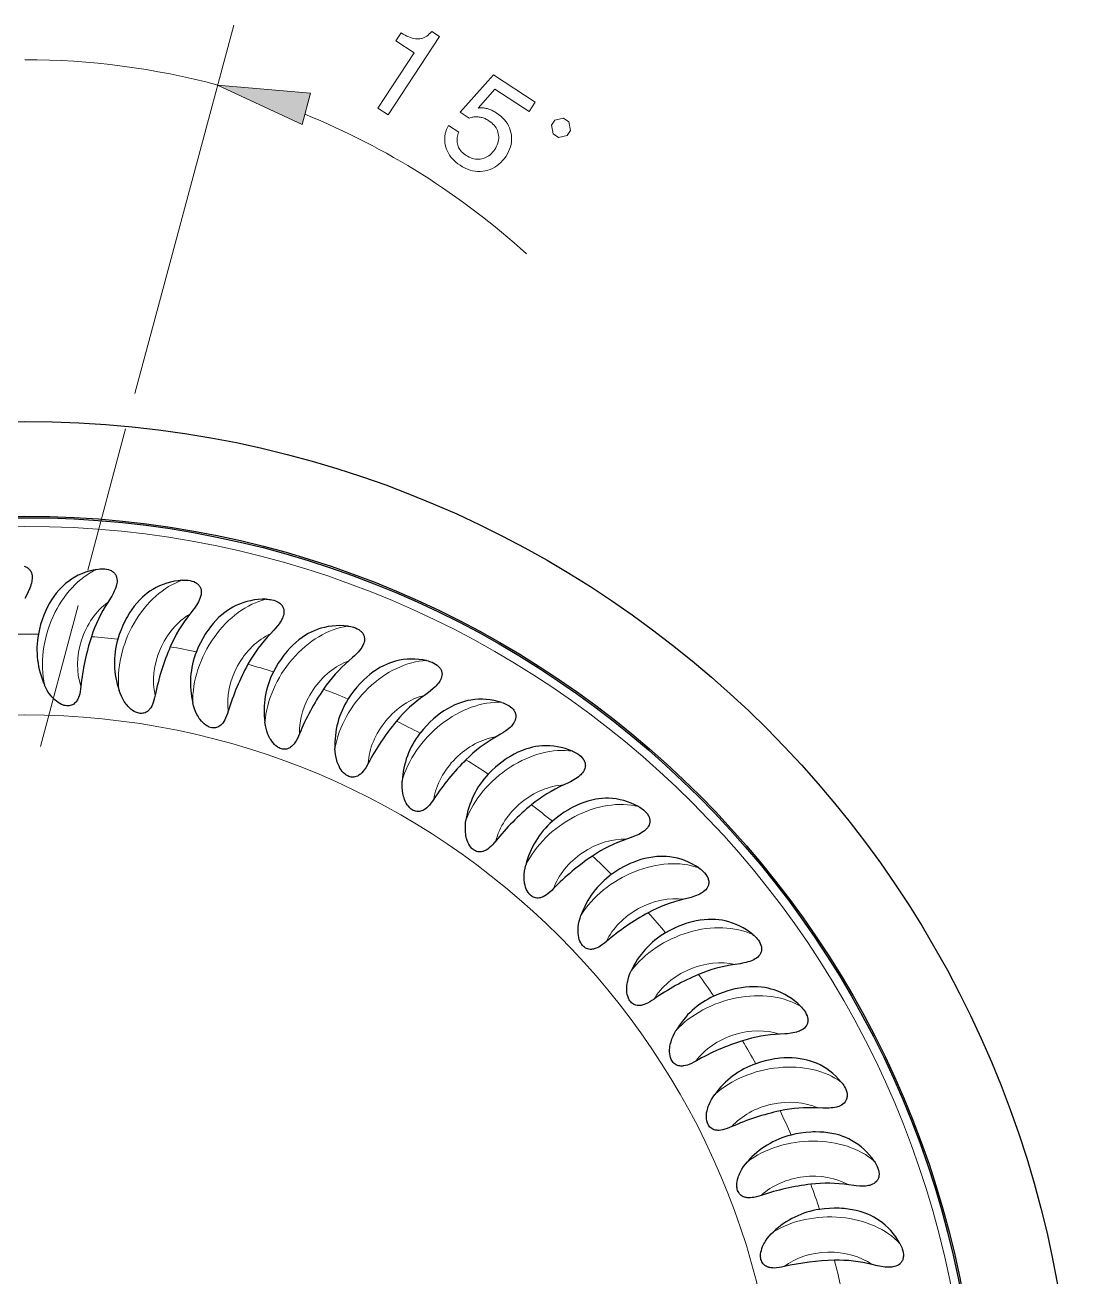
# Model space of a CAD drawing. Extents: x 0 to 420, y 0 to 594.
# Drawn here: x 144.48 to 178.22, y 108.73 to 149.02 of the extents above; entities that cross this region are included whole.
import ezdxf

# ---------------------------------------------------------------- set-up
doc = ezdxf.new("R2010")
doc.units = 0
doc.linetypes.add('DASHED', pattern=[15, 12, -3])

msp = doc.modelspace()

# ---------------------------------------------------------------- linework, layer by layer
at = {"lineweight": 13, "ltscale": 0.208977}
msp.add_line((149.028, 140.944), (151.192, 149.018), dxfattribs=at)
at = {"linetype": 'DASHED', "lineweight": 13, "ltscale": 0.391981}
msp.add_line((144.97, 125.799), (149.028, 140.944), dxfattribs=at)
at = {"lineweight": 13}
for points in [[(155.827, 146.343), (156.996, 148.128), (156.411, 148.511), (156.578, 148.767), (156.642, 148.728), (156.705, 148.693), (156.765, 148.663), (156.824, 148.637), (156.881, 148.615), (156.936, 148.598), (156.988, 148.585), (157.039, 148.576), (157.089, 148.572), (157.136, 148.572), (157.182, 148.576), (157.227, 148.585), (157.272, 148.598), (157.315, 148.616), (157.359, 148.638), (157.401, 148.664), (157.443, 148.695), (157.484, 148.73), (157.525, 148.77), (157.564, 148.814), (157.809, 148.653), (156.155, 146.128)], [(153.663, 146.824), (150.674, 147.086), (153.393, 145.818)], [(158.1, 145.789), (158.435, 145.569), (158.417, 145.526), (158.402, 145.484), (158.391, 145.442), (158.382, 145.4), (158.377, 145.358), (158.375, 145.317), (158.376, 145.277), (158.38, 145.236), (158.387, 145.196), (158.398, 145.156), (158.411, 145.118), (158.428, 145.08), (158.447, 145.044), (158.47, 145.008), (158.495, 144.975), (158.523, 144.942), (158.554, 144.911), (158.588, 144.88), (158.625, 144.851), (158.665, 144.824), (158.716, 144.793), (158.766, 144.766), (158.817, 144.744), (158.867, 144.727), (158.918, 144.713), (158.968, 144.704), (159.019, 144.699), (159.07, 144.699), (159.12, 144.703), (159.171, 144.712), (159.221, 144.724), (159.269, 144.741), (159.315, 144.761), (159.36, 144.785), (159.403, 144.814), (159.444, 144.846), (159.483, 144.882), (159.52, 144.923), (159.555, 144.967), (159.589, 145.015), (159.62, 145.066), (159.647, 145.117), (159.67, 145.168), (159.688, 145.219), (159.702, 145.269), (159.711, 145.32), (159.716, 145.371), (159.717, 145.421), (159.713, 145.471), (159.704, 145.522), (159.692, 145.571), (159.675, 145.619), (159.655, 145.665), (159.63, 145.709), (159.601, 145.752), (159.568, 145.793), (159.532, 145.832), (159.491, 145.87), (159.446, 145.906), (159.396, 145.94), (159.367, 145.959), (159.337, 145.975), (159.307, 145.991), (159.277, 146.005), (159.247, 146.017), (159.216, 146.028), (159.185, 146.038), (159.154, 146.046), (159.123, 146.052), (159.091, 146.057), (159.059, 146.06), (159.027, 146.062), (158.995, 146.063), (158.963, 146.061), (158.931, 146.059), (158.898, 146.054), (158.866, 146.049), (158.833, 146.041), (158.8, 146.033), (158.767, 146.022), (158.48, 146.211), (159.548, 147.411), (160.889, 146.533), (160.694, 146.236), (159.596, 146.956), (159.053, 146.347), (159.081, 146.35), (159.11, 146.352), (159.139, 146.354), (159.168, 146.354), (159.197, 146.352), (159.226, 146.35), (159.255, 146.346), (159.285, 146.341), (159.315, 146.335), (159.344, 146.328), (159.374, 146.32), (159.404, 146.31), (159.434, 146.3), (159.463, 146.288), (159.493, 146.275), (159.522, 146.261), (159.552, 146.246), (159.581, 146.23), (159.61, 146.213), (159.639, 146.195), (159.713, 146.143), (159.781, 146.088), (159.843, 146.031), (159.9, 145.971), (159.95, 145.909), (159.994, 145.844), (160.032, 145.776), (160.064, 145.706), (160.09, 145.634), (160.11, 145.558), (160.124, 145.482), (160.131, 145.405), (160.132, 145.329), (160.126, 145.253), (160.113, 145.177), (160.094, 145.102), (160.068, 145.027), (160.036, 144.952), (159.997, 144.877), (159.952, 144.803), (159.898, 144.727), (159.842, 144.657), (159.783, 144.594), (159.72, 144.537), (159.655, 144.486), (159.587, 144.441), (159.515, 144.403), (159.441, 144.371), (159.363, 144.345), (159.283, 144.326), (159.201, 144.313), (159.119, 144.307), (159.038, 144.308), (158.956, 144.316), (158.875, 144.33), (158.794, 144.352), (158.713, 144.38), (158.633, 144.415), (158.552, 144.458), (158.472, 144.507), (158.404, 144.554), (158.341, 144.604), (158.282, 144.657), (158.229, 144.712), (158.181, 144.769), (158.138, 144.829), (158.1, 144.891), (158.066, 144.956), (158.038, 145.023), (158.015, 145.092), (157.998, 145.163), (157.986, 145.233), (157.98, 145.303), (157.98, 145.373), (157.985, 145.443), (157.997, 145.512), (158.014, 145.582), (158.037, 145.651), (158.066, 145.72)], [(161.472, 145.514), (161.639, 145.404), (161.916, 145.462), (162.026, 145.629), (161.968, 145.906), (161.801, 146.016), (161.524, 145.958), (161.414, 145.791)]]:
    msp.add_lwpolyline(points, close=True, dxfattribs=at)
at = {"lineweight": 30}
for points in [[(144.451, 131.602), (144.479, 131.593), (144.505, 131.581), (144.53, 131.568), (144.554, 131.554), (144.576, 131.538), (144.596, 131.521), (144.614, 131.502), (144.631, 131.483), (144.646, 131.462), (144.659, 131.44), (144.68, 131.394), (144.694, 131.346), (144.703, 131.297), (144.706, 131.246), (144.704, 131.195), (144.7, 131.156), (144.694, 131.118), (144.682, 131.062), (144.666, 131.006), (144.647, 130.949), (144.626, 130.892), (144.579, 130.78), (144.544, 130.707), (144.472, 130.563)], [(146.789, 131.502), (146.664, 131.476), (146.541, 131.444), (146.421, 131.406), (146.303, 131.361), (146.189, 131.31), (146.079, 131.252), (145.973, 131.187), (145.871, 131.116), (145.789, 131.052), (145.711, 130.983), (145.636, 130.911), (145.564, 130.835)], [(146.789, 131.502), (146.837, 131.509), (146.885, 131.515), (146.931, 131.517), (146.977, 131.518), (147.04, 131.515), (147.101, 131.507), (147.16, 131.493), (147.216, 131.473), (147.243, 131.461), (147.268, 131.447), (147.292, 131.432), (147.314, 131.415), (147.334, 131.397), (147.353, 131.378), (147.369, 131.358), (147.383, 131.337), (147.397, 131.315), (147.408, 131.292), (147.424, 131.244), (147.434, 131.195), (147.437, 131.145), (147.436, 131.094), (147.429, 131.043), (147.421, 131.005), (147.411, 130.968), (147.394, 130.913), (147.374, 130.859), (147.349, 130.803), (147.323, 130.749), (147.265, 130.642), (147.224, 130.573), (147.138, 130.437)], [(149.534, 131.15), (149.407, 131.137), (149.282, 131.117), (149.158, 131.09), (149.037, 131.057), (148.919, 131.016), (148.803, 130.969), (148.692, 130.915), (148.584, 130.854), (148.496, 130.797), (148.411, 130.737), (148.329, 130.672), (148.251, 130.603)], [(149.534, 131.15), (149.583, 131.153), (149.631, 131.154), (149.677, 131.153), (149.723, 131.149), (149.785, 131.14), (149.845, 131.126), (149.903, 131.106), (149.956, 131.081), (149.982, 131.067), (150.005, 131.05), (150.028, 131.033), (150.048, 131.014), (150.067, 130.994), (150.083, 130.973), (150.098, 130.952), (150.11, 130.93), (150.121, 130.907), (150.13, 130.883), (150.142, 130.834), (150.147, 130.784), (150.145, 130.734), (150.139, 130.683), (150.127, 130.633), (150.116, 130.596), (150.103, 130.56), (150.08, 130.507), (150.055, 130.455), (150.025, 130.402), (149.994, 130.35), (149.926, 130.25), (149.879, 130.185), (149.78, 130.057)], [(145.564, 130.835), (145.48, 130.735), (145.402, 130.631), (145.329, 130.523), (145.261, 130.41), (145.199, 130.294), (145.142, 130.175), (145.111, 130.103), (145.081, 130.029), (145.026, 129.879), (144.979, 129.727), (144.939, 129.573), (144.906, 129.417)], [(148.251, 130.603), (148.158, 130.512), (148.07, 130.416), (147.987, 130.315), (147.909, 130.209), (147.837, 130.1), (147.769, 129.987), (147.73, 129.917), (147.693, 129.847), (147.625, 129.703), (147.564, 129.556), (147.509, 129.406), (147.461, 129.254)], [(152.233, 130.54), (152.106, 130.538), (151.979, 130.53), (151.853, 130.516), (151.729, 130.494), (151.608, 130.465), (151.488, 130.429), (151.372, 130.385), (151.259, 130.335), (151.166, 130.287), (151.076, 130.235), (150.988, 130.178), (150.904, 130.117)], [(152.233, 130.54), (152.282, 130.538), (152.33, 130.534), (152.376, 130.528), (152.421, 130.52), (152.481, 130.506), (152.54, 130.486), (152.596, 130.461), (152.647, 130.431), (152.671, 130.414), (152.693, 130.395), (152.713, 130.376), (152.732, 130.355), (152.748, 130.334), (152.763, 130.311), (152.775, 130.289), (152.786, 130.266), (152.794, 130.241), (152.801, 130.217), (152.808, 130.167), (152.808, 130.117), (152.802, 130.067), (152.791, 130.017), (152.774, 129.969), (152.76, 129.933), (152.743, 129.898), (152.716, 129.847), (152.685, 129.798), (152.651, 129.748), (152.615, 129.7), (152.538, 129.606), (152.484, 129.546), (152.374, 129.428)], [(150.904, 130.117), (150.803, 130.035), (150.706, 129.948), (150.614, 129.855), (150.526, 129.757), (150.443, 129.655), (150.365, 129.549), (150.32, 129.484), (150.277, 129.417), (150.195, 129.28), (150.12, 129.14), (150.051, 128.996), (149.989, 128.849)], [(153.499, 129.381), (153.39, 129.309), (153.285, 129.231), (153.185, 129.148), (153.088, 129.059), (152.996, 128.965), (152.908, 128.867), (152.857, 128.806), (152.808, 128.744), (152.713, 128.616), (152.625, 128.483), (152.543, 128.346), (152.467, 128.206)], [(154.862, 129.675), (154.735, 129.686), (154.608, 129.69), (154.482, 129.688), (154.356, 129.678), (154.232, 129.66), (154.11, 129.636), (153.99, 129.604), (153.872, 129.564), (153.776, 129.525), (153.681, 129.482), (153.588, 129.433), (153.499, 129.381)], [(154.862, 129.675), (154.91, 129.669), (154.958, 129.661), (155.003, 129.651), (155.047, 129.638), (155.106, 129.618), (155.162, 129.592), (155.216, 129.562), (155.263, 129.528), (155.285, 129.508), (155.306, 129.488), (155.324, 129.467), (155.341, 129.444), (155.355, 129.422), (155.368, 129.398), (155.378, 129.374), (155.386, 129.35), (155.392, 129.325), (155.396, 129.3), (155.399, 129.25), (155.394, 129.2), (155.383, 129.15), (155.367, 129.102), (155.346, 129.056), (155.328, 129.021), (155.308, 128.988), (155.276, 128.94), (155.241, 128.894), (155.203, 128.848), (155.162, 128.803), (155.076, 128.717), (155.017, 128.662), (154.896, 128.555)], [(157.397, 128.565), (157.271, 128.588), (157.145, 128.604), (157.019, 128.613), (156.893, 128.615), (156.768, 128.61), (156.644, 128.597), (156.522, 128.576), (156.401, 128.548), (156.301, 128.519), (156.202, 128.485), (156.106, 128.445), (156.011, 128.401)], [(157.397, 128.565), (157.444, 128.554), (157.491, 128.541), (157.534, 128.527), (157.577, 128.511), (157.634, 128.484), (157.688, 128.454), (157.738, 128.419), (157.782, 128.38), (157.802, 128.359), (157.821, 128.336), (157.837, 128.313), (157.851, 128.29), (157.864, 128.265), (157.874, 128.241), (157.881, 128.216), (157.887, 128.192), (157.891, 128.166), (157.893, 128.14), (157.89, 128.09), (157.881, 128.041), (157.866, 127.993), (157.845, 127.947), (157.82, 127.902), (157.799, 127.87), (157.776, 127.838), (157.739, 127.794), (157.7, 127.751), (157.657, 127.709), (157.612, 127.668), (157.519, 127.591), (157.455, 127.541), (157.324, 127.447)], [(156.011, 128.401), (155.897, 128.34), (155.785, 128.273), (155.677, 128.199), (155.573, 128.12), (155.472, 128.035), (155.375, 127.946), (155.318, 127.89), (155.263, 127.833), (155.157, 127.714), (155.057, 127.59), (154.962, 127.462), (154.873, 127.33)], [(146.273, 127.737), (146.264, 127.656), (146.251, 127.576), (146.234, 127.495), (146.218, 127.436), (146.197, 127.379), (146.172, 127.322), (146.157, 127.295), (146.14, 127.269), (146.122, 127.244), (146.102, 127.221), (146.073, 127.193), (146.041, 127.168), (146.007, 127.147), (145.97, 127.131), (145.931, 127.119), (145.892, 127.112), (145.851, 127.11), (145.811, 127.112), (145.77, 127.117), (145.74, 127.124), (145.71, 127.133), (145.652, 127.155), (145.595, 127.184), (145.54, 127.217), (145.488, 127.256), (145.438, 127.298), (145.404, 127.33), (145.371, 127.364), (145.337, 127.402), (145.304, 127.442), (145.246, 127.521), (145.193, 127.604), (145.145, 127.691), (145.102, 127.78)], [(148.663, 127.452), (148.646, 127.372), (148.625, 127.293), (148.601, 127.215), (148.579, 127.158), (148.553, 127.102), (148.522, 127.049), (148.505, 127.023), (148.486, 126.999), (148.465, 126.976), (148.443, 126.954), (148.412, 126.929), (148.377, 126.907), (148.341, 126.89), (148.303, 126.877), (148.263, 126.869), (148.223, 126.866), (148.183, 126.868), (148.143, 126.873), (148.103, 126.883), (148.074, 126.893), (148.045, 126.904), (147.988, 126.932), (147.935, 126.965), (147.884, 127.004), (147.835, 127.047), (147.789, 127.094), (147.758, 127.13), (147.729, 127.166), (147.698, 127.208), (147.669, 127.251), (147.619, 127.335), (147.575, 127.422), (147.535, 127.513), (147.501, 127.606)], [(159.814, 127.219), (159.692, 127.253), (159.568, 127.281), (159.443, 127.303), (159.318, 127.317), (159.193, 127.323), (159.068, 127.322), (158.944, 127.313), (158.822, 127.297), (158.719, 127.277), (158.618, 127.252), (158.518, 127.222), (158.42, 127.188)], [(151.014, 126.941), (150.989, 126.863), (150.962, 126.786), (150.93, 126.711), (150.903, 126.656), (150.872, 126.603), (150.836, 126.553), (150.816, 126.529), (150.795, 126.507), (150.772, 126.486), (150.748, 126.467), (150.715, 126.444), (150.678, 126.426), (150.641, 126.412), (150.601, 126.403), (150.561, 126.399), (150.521, 126.399), (150.481, 126.405), (150.441, 126.414), (150.403, 126.428), (150.374, 126.44), (150.347, 126.454), (150.293, 126.487), (150.243, 126.526), (150.196, 126.569), (150.152, 126.617), (150.111, 126.668), (150.083, 126.706), (150.057, 126.746), (150.031, 126.79), (150.006, 126.835), (149.964, 126.923), (149.928, 127.015), (149.898, 127.109), (149.872, 127.205)], [(158.42, 127.188), (158.3, 127.138), (158.182, 127.081), (158.068, 127.018), (157.956, 126.949), (157.848, 126.874), (157.743, 126.795), (157.681, 126.745), (157.621, 126.693), (157.504, 126.585), (157.392, 126.471), (157.286, 126.352), (157.185, 126.229)], [(159.814, 127.219), (159.86, 127.204), (159.906, 127.186), (159.948, 127.168), (159.989, 127.147), (160.043, 127.116), (160.094, 127.081), (160.14, 127.041), (160.181, 126.998), (160.199, 126.975), (160.215, 126.951), (160.229, 126.926), (160.241, 126.901), (160.251, 126.876), (160.258, 126.85), (160.264, 126.825), (160.267, 126.8), (160.268, 126.775), (160.268, 126.749), (160.261, 126.699), (160.247, 126.651), (160.227, 126.605), (160.202, 126.561), (160.173, 126.518), (160.149, 126.488), (160.123, 126.459), (160.082, 126.418), (160.039, 126.38), (159.992, 126.342), (159.944, 126.305), (159.844, 126.237), (159.775, 126.194), (159.636, 126.113)], [(153.306, 126.208), (153.274, 126.134), (153.24, 126.06), (153.201, 125.988), (153.168, 125.936), (153.132, 125.886), (153.092, 125.839), (153.07, 125.818), (153.047, 125.797), (153.022, 125.779), (152.997, 125.762), (152.961, 125.743), (152.923, 125.728), (152.884, 125.718), (152.844, 125.712), (152.804, 125.712), (152.764, 125.717), (152.725, 125.726), (152.686, 125.739), (152.649, 125.756), (152.622, 125.771), (152.596, 125.788), (152.546, 125.826), (152.5, 125.869), (152.456, 125.917), (152.417, 125.968), (152.381, 126.022), (152.357, 126.063), (152.335, 126.105), (152.313, 126.152), (152.293, 126.199), (152.26, 126.291), (152.232, 126.386), (152.211, 126.482), (152.195, 126.58)], [(155.518, 125.262), (155.48, 125.19), (155.438, 125.12), (155.392, 125.052), (155.355, 125.003), (155.315, 124.957), (155.27, 124.915), (155.246, 124.895), (155.221, 124.877), (155.195, 124.861), (155.168, 124.846), (155.13, 124.831), (155.091, 124.82), (155.052, 124.813), (155.011, 124.812), (154.971, 124.815), (154.932, 124.824), (154.894, 124.836), (154.857, 124.853), (154.821, 124.874), (154.796, 124.891), (154.771, 124.91), (154.725, 124.953), (154.683, 125), (154.645, 125.052), (154.61, 125.107), (154.58, 125.165), (154.56, 125.207), (154.542, 125.251), (154.524, 125.299), (154.509, 125.349), (154.484, 125.443), (154.466, 125.54), (154.454, 125.638), (154.447, 125.737)], [(160.702, 125.75), (160.578, 125.712), (160.455, 125.667), (160.335, 125.615), (160.218, 125.557), (160.103, 125.493), (159.99, 125.424), (159.924, 125.379), (159.86, 125.334), (159.733, 125.237), (159.611, 125.135), (159.494, 125.027), (159.381, 124.913)], [(162.093, 125.649), (161.974, 125.695), (161.854, 125.735), (161.731, 125.768), (161.608, 125.793), (161.485, 125.812), (161.36, 125.823), (161.236, 125.826), (161.112, 125.821), (161.008, 125.811), (160.905, 125.796), (160.803, 125.776), (160.702, 125.75)], [(162.093, 125.649), (162.137, 125.629), (162.181, 125.608), (162.221, 125.585), (162.26, 125.561), (162.311, 125.525), (162.358, 125.485), (162.401, 125.441), (162.437, 125.394), (162.452, 125.369), (162.466, 125.344), (162.478, 125.318), (162.487, 125.292), (162.495, 125.266), (162.5, 125.24), (162.503, 125.215), (162.504, 125.189), (162.503, 125.163), (162.5, 125.138), (162.488, 125.089), (162.47, 125.042), (162.445, 124.998), (162.416, 124.957), (162.383, 124.918), (162.356, 124.89), (162.328, 124.863), (162.284, 124.827), (162.237, 124.792), (162.187, 124.759), (162.135, 124.727), (162.029, 124.669), (161.957, 124.633), (161.81, 124.565)], [(157.631, 124.109), (157.585, 124.042), (157.537, 123.976), (157.485, 123.912), (157.443, 123.867), (157.399, 123.825), (157.35, 123.787), (157.325, 123.77), (157.298, 123.754), (157.271, 123.741), (157.242, 123.729), (157.203, 123.717), (157.163, 123.709), (157.123, 123.707), (157.083, 123.709), (157.044, 123.717), (157.005, 123.729), (156.968, 123.745), (156.933, 123.765), (156.9, 123.789), (156.876, 123.809), (156.853, 123.83), (156.811, 123.877), (156.774, 123.928), (156.741, 123.983), (156.712, 124.041), (156.687, 124.101), (156.671, 124.146), (156.658, 124.191), (156.645, 124.241), (156.634, 124.291), (156.618, 124.388), (156.61, 124.486), (156.607, 124.585), (156.61, 124.684)], [(162.837, 124.103), (162.71, 124.076), (162.584, 124.043), (162.459, 124.003), (162.337, 123.956), (162.216, 123.903), (162.098, 123.845), (162.028, 123.807), (161.959, 123.768), (161.824, 123.684), (161.693, 123.593), (161.565, 123.497), (161.443, 123.395)], [(164.212, 123.869), (164.098, 123.927), (163.982, 123.978), (163.864, 124.022), (163.744, 124.059), (163.622, 124.089), (163.499, 124.112), (163.376, 124.127), (163.252, 124.134), (163.148, 124.134), (163.044, 124.129), (162.94, 124.118), (162.837, 124.103)], [(164.212, 123.869), (164.255, 123.846), (164.296, 123.82), (164.334, 123.794), (164.37, 123.766), (164.417, 123.725), (164.46, 123.681), (164.499, 123.633), (164.53, 123.583), (164.543, 123.557), (164.555, 123.53), (164.564, 123.504), (164.571, 123.477), (164.576, 123.45), (164.579, 123.424), (164.579, 123.398), (164.578, 123.373), (164.574, 123.347), (164.569, 123.322), (164.552, 123.275), (164.529, 123.23), (164.501, 123.188), (164.468, 123.15), (164.432, 123.114), (164.402, 123.089), (164.371, 123.065), (164.324, 123.033), (164.274, 123.003), (164.221, 122.974), (164.166, 122.948), (164.055, 122.9), (163.98, 122.871), (163.828, 122.817)], [(159.624, 122.761), (159.572, 122.698), (159.518, 122.637), (159.46, 122.579), (159.414, 122.538), (159.366, 122.5), (159.314, 122.467), (159.287, 122.452), (159.259, 122.439), (159.23, 122.428), (159.201, 122.419), (159.161, 122.411), (159.121, 122.407), (159.08, 122.409), (159.041, 122.415), (159.002, 122.426), (158.965, 122.441), (158.93, 122.461), (158.896, 122.485), (158.866, 122.512), (158.844, 122.534), (158.823, 122.557), (158.786, 122.608), (158.754, 122.662), (158.726, 122.72), (158.703, 122.781), (158.684, 122.843), (158.672, 122.889), (158.663, 122.935), (158.655, 122.986), (158.649, 123.037), (158.643, 123.135), (158.643, 123.233), (158.65, 123.332), (158.662, 123.43)], [(164.806, 122.259), (164.677, 122.245), (164.548, 122.224), (164.42, 122.196), (164.294, 122.161), (164.169, 122.12), (164.046, 122.073), (163.972, 122.042), (163.9, 122.01), (163.757, 121.939), (163.618, 121.861), (163.482, 121.777), (163.351, 121.688)], [(166.153, 121.896), (166.045, 121.964), (165.934, 122.026), (165.82, 122.082), (165.704, 122.13), (165.586, 122.172), (165.466, 122.206), (165.345, 122.232), (165.222, 122.251), (165.118, 122.261), (165.014, 122.266), (164.91, 122.265), (164.806, 122.259)], [(161.479, 121.229), (161.422, 121.171), (161.362, 121.116), (161.299, 121.063), (161.25, 121.027), (161.198, 120.994), (161.143, 120.966), (161.115, 120.954), (161.086, 120.944), (161.056, 120.935), (161.026, 120.929), (160.986, 120.925), (160.945, 120.925), (160.905, 120.93), (160.866, 120.94), (160.829, 120.955), (160.793, 120.974), (160.76, 120.997), (160.729, 121.024), (160.701, 121.053), (160.682, 121.077), (160.663, 121.102), (160.631, 121.156), (160.604, 121.213), (160.582, 121.274), (160.565, 121.336), (160.551, 121.4), (160.545, 121.447), (160.54, 121.494), (160.536, 121.545), (160.535, 121.597), (160.538, 121.695), (160.548, 121.793), (160.564, 121.89), (160.586, 121.987)], [(166.153, 121.896), (166.193, 121.869), (166.231, 121.839), (166.266, 121.81), (166.3, 121.779), (166.343, 121.733), (166.382, 121.685), (166.415, 121.634), (166.442, 121.581), (166.453, 121.554), (166.461, 121.527), (166.468, 121.499), (166.473, 121.472), (166.475, 121.445), (166.475, 121.418), (166.473, 121.393), (166.469, 121.367), (166.463, 121.342), (166.455, 121.318), (166.435, 121.272), (166.408, 121.23), (166.376, 121.191), (166.339, 121.156), (166.299, 121.124), (166.268, 121.101), (166.234, 121.081), (166.184, 121.053), (166.132, 121.028), (166.076, 121.005), (166.019, 120.983), (165.904, 120.946), (165.826, 120.925), (165.67, 120.885)], [(163.181, 119.528), (163.119, 119.476), (163.054, 119.426), (162.986, 119.38), (162.934, 119.349), (162.879, 119.321), (162.822, 119.298), (162.792, 119.289), (162.762, 119.281), (162.732, 119.276), (162.701, 119.273), (162.661, 119.272), (162.621, 119.276), (162.581, 119.285), (162.543, 119.299), (162.507, 119.317), (162.474, 119.339), (162.443, 119.365), (162.415, 119.395), (162.39, 119.427), (162.373, 119.453), (162.357, 119.479), (162.33, 119.536), (162.309, 119.596), (162.292, 119.658), (162.281, 119.722), (162.274, 119.786), (162.271, 119.834), (162.271, 119.881), (162.273, 119.932), (162.276, 119.984), (162.289, 120.081), (162.308, 120.177), (162.333, 120.273), (162.364, 120.368)], [(166.591, 120.237), (166.461, 120.236), (166.33, 120.227), (166.201, 120.211), (166.072, 120.188), (165.943, 120.159), (165.816, 120.124), (165.74, 120.101), (165.665, 120.075), (165.516, 120.018), (165.37, 119.954), (165.227, 119.883), (165.088, 119.807)], [(167.897, 119.748), (167.796, 119.826), (167.691, 119.898), (167.583, 119.964), (167.473, 120.023), (167.359, 120.076), (167.243, 120.121), (167.124, 120.159), (167.004, 120.189), (166.902, 120.209), (166.799, 120.224), (166.695, 120.233), (166.591, 120.237)], [(167.897, 119.748), (167.934, 119.717), (167.97, 119.684), (168.002, 119.651), (168.032, 119.617), (168.071, 119.568), (168.105, 119.516), (168.133, 119.462), (168.155, 119.407), (168.163, 119.379), (168.169, 119.351), (168.173, 119.323), (168.175, 119.295), (168.175, 119.268), (168.172, 119.241), (168.168, 119.216), (168.162, 119.191), (168.153, 119.167), (168.143, 119.143), (168.118, 119.1), (168.087, 119.06), (168.052, 119.025), (168.012, 118.993), (167.969, 118.965), (167.936, 118.946), (167.901, 118.928), (167.848, 118.906), (167.794, 118.886), (167.736, 118.868), (167.677, 118.852), (167.559, 118.826), (167.48, 118.812), (167.32, 118.787)], [(164.714, 117.673), (164.647, 117.627), (164.577, 117.584), (164.506, 117.544), (164.45, 117.518), (164.393, 117.496), (164.334, 117.478), (164.304, 117.472), (164.273, 117.467), (164.243, 117.465), (164.212, 117.464), (164.171, 117.467), (164.132, 117.475), (164.093, 117.488), (164.057, 117.505), (164.023, 117.527), (163.992, 117.552), (163.964, 117.581), (163.938, 117.613), (163.916, 117.647), (163.902, 117.675), (163.888, 117.703), (163.867, 117.762), (163.851, 117.823), (163.841, 117.887), (163.836, 117.951), (163.835, 118.016), (163.837, 118.064), (163.841, 118.111), (163.848, 118.162), (163.856, 118.212), (163.878, 118.308), (163.906, 118.402), (163.94, 118.495), (163.98, 118.586)], [(168.175, 118.055), (168.045, 118.066), (167.915, 118.069), (167.784, 118.066), (167.654, 118.055), (167.523, 118.039), (167.393, 118.016), (167.316, 118), (167.238, 117.981), (167.085, 117.939), (166.933, 117.889), (166.784, 117.832), (166.638, 117.769)], [(169.429, 117.444), (169.336, 117.531), (169.238, 117.612), (169.137, 117.688), (169.033, 117.758), (168.925, 117.821), (168.813, 117.877), (168.699, 117.926), (168.582, 117.968), (168.482, 117.997), (168.381, 118.022), (168.278, 118.041), (168.175, 118.055)], [(169.429, 117.444), (169.463, 117.409), (169.495, 117.373), (169.524, 117.337), (169.551, 117.3), (169.585, 117.248), (169.614, 117.193), (169.637, 117.136), (169.653, 117.079), (169.659, 117.051), (169.662, 117.022), (169.663, 116.994), (169.663, 116.966), (169.66, 116.939), (169.655, 116.913), (169.648, 116.888), (169.64, 116.864), (169.629, 116.841), (169.617, 116.818), (169.587, 116.777), (169.553, 116.741), (169.514, 116.709), (169.472, 116.681), (169.427, 116.657), (169.391, 116.641), (169.355, 116.627), (169.3, 116.61), (169.244, 116.595), (169.185, 116.583), (169.125, 116.572), (169.005, 116.558), (168.925, 116.551), (168.763, 116.542)], [(166.063, 115.68), (165.992, 115.641), (165.919, 115.605), (165.844, 115.572), (165.786, 115.551), (165.727, 115.534), (165.666, 115.523), (165.636, 115.519), (165.605, 115.517), (165.574, 115.518), (165.543, 115.52), (165.503, 115.528), (165.465, 115.539), (165.428, 115.555), (165.393, 115.576), (165.361, 115.6), (165.333, 115.629), (165.307, 115.66), (165.285, 115.694), (165.267, 115.731), (165.255, 115.759), (165.244, 115.789), (165.228, 115.849), (165.219, 115.912), (165.215, 115.976), (165.215, 116.041), (165.221, 116.106), (165.227, 116.153), (165.236, 116.199), (165.247, 116.249), (165.26, 116.299), (165.291, 116.392), (165.328, 116.483), (165.371, 116.573), (165.419, 116.659)], [(169.545, 115.732), (169.417, 115.755), (169.287, 115.771), (169.157, 115.779), (169.026, 115.782), (168.894, 115.778), (168.763, 115.767), (168.684, 115.758), (168.605, 115.747), (168.449, 115.72), (168.293, 115.684), (168.139, 115.642), (167.987, 115.593)], [(170.735, 115.004), (170.65, 115.1), (170.561, 115.19), (170.468, 115.275), (170.37, 115.355), (170.269, 115.428), (170.163, 115.494), (170.054, 115.554), (169.942, 115.606), (169.845, 115.645), (169.746, 115.679), (169.646, 115.708), (169.545, 115.732)], [(170.735, 115.004), (170.765, 114.966), (170.794, 114.927), (170.82, 114.889), (170.843, 114.85), (170.872, 114.794), (170.895, 114.737), (170.913, 114.678), (170.924, 114.62), (170.926, 114.591), (170.927, 114.562), (170.925, 114.534), (170.922, 114.506), (170.917, 114.48), (170.909, 114.454), (170.9, 114.43), (170.89, 114.407), (170.877, 114.385), (170.862, 114.364), (170.829, 114.326), (170.792, 114.292), (170.75, 114.264), (170.705, 114.241), (170.658, 114.221), (170.621, 114.209), (170.584, 114.198), (170.527, 114.186), (170.47, 114.177), (170.41, 114.17), (170.35, 114.166), (170.229, 114.162), (170.148, 114.163), (169.987, 114.17)], [(167.217, 113.569), (167.142, 113.536), (167.066, 113.507), (166.988, 113.482), (166.928, 113.466), (166.868, 113.455), (166.807, 113.449), (166.776, 113.449), (166.745, 113.45), (166.715, 113.453), (166.684, 113.459), (166.645, 113.47), (166.608, 113.485), (166.572, 113.505), (166.54, 113.528), (166.511, 113.556), (166.485, 113.587), (166.463, 113.62), (166.444, 113.657), (166.429, 113.695), (166.419, 113.724), (166.412, 113.754), (166.402, 113.816), (166.398, 113.879), (166.4, 113.944), (166.407, 114.008), (166.419, 114.072), (166.43, 114.118), (166.442, 114.164), (166.459, 114.213), (166.477, 114.261), (166.516, 114.351), (166.562, 114.438), (166.613, 114.523), (166.669, 114.605)], [(170.688, 113.289), (170.562, 113.324), (170.435, 113.352), (170.306, 113.373), (170.176, 113.388), (170.044, 113.396), (169.913, 113.399), (169.833, 113.397), (169.754, 113.394), (169.595, 113.381), (169.437, 113.361), (169.28, 113.333), (169.124, 113.299)], [(171.803, 112.451), (171.728, 112.554), (171.648, 112.653), (171.563, 112.747), (171.474, 112.835), (171.379, 112.917), (171.281, 112.994), (171.178, 113.063), (171.071, 113.126), (170.978, 113.174), (170.883, 113.217), (170.786, 113.255), (170.688, 113.289)], [(168.164, 111.357), (168.087, 111.332), (168.008, 111.31), (167.928, 111.292), (167.868, 111.283), (167.807, 111.277), (167.745, 111.277), (167.714, 111.279), (167.684, 111.284), (167.654, 111.29), (167.624, 111.298), (167.586, 111.313), (167.55, 111.331), (167.517, 111.354), (167.487, 111.381), (167.46, 111.411), (167.437, 111.444), (167.419, 111.48), (167.403, 111.518), (167.392, 111.557), (167.385, 111.587), (167.381, 111.618), (167.377, 111.681), (167.379, 111.744), (167.387, 111.808), (167.4, 111.871), (167.418, 111.934), (167.433, 111.979), (167.45, 112.023), (167.471, 112.07), (167.493, 112.116), (167.541, 112.202), (167.595, 112.284), (167.654, 112.364), (167.717, 112.44)], [(171.803, 112.451), (171.83, 112.411), (171.855, 112.369), (171.877, 112.329), (171.896, 112.287), (171.919, 112.229), (171.937, 112.17), (171.949, 112.11), (171.954, 112.051), (171.954, 112.022), (171.952, 111.993), (171.948, 111.965), (171.942, 111.938), (171.934, 111.912), (171.924, 111.887), (171.913, 111.864), (171.9, 111.843), (171.886, 111.821), (171.869, 111.802), (171.833, 111.767), (171.792, 111.738), (171.748, 111.714), (171.701, 111.694), (171.652, 111.679), (171.614, 111.67), (171.576, 111.664), (171.519, 111.657), (171.461, 111.653), (171.401, 111.652), (171.34, 111.653), (171.219, 111.662), (171.139, 111.67), (170.979, 111.692)], [(171.593, 110.748), (171.472, 110.795), (171.348, 110.835), (171.221, 110.869), (171.093, 110.896), (170.963, 110.916), (170.832, 110.931), (170.753, 110.937), (170.673, 110.942), (170.514, 110.944), (170.355, 110.939), (170.196, 110.926), (170.038, 110.907)], [(172.624, 109.809), (172.559, 109.918), (172.489, 110.024), (172.413, 110.126), (172.332, 110.222), (172.246, 110.313), (172.155, 110.398), (172.06, 110.477), (171.959, 110.55), (171.872, 110.607), (171.781, 110.658), (171.688, 110.706), (171.593, 110.748)], [(168.897, 109.065), (168.818, 109.047), (168.738, 109.033), (168.656, 109.023), (168.595, 109.019), (168.534, 109.02), (168.472, 109.025), (168.442, 109.031), (168.412, 109.038), (168.383, 109.047), (168.354, 109.058), (168.318, 109.076), (168.284, 109.098), (168.253, 109.124), (168.225, 109.153), (168.202, 109.186), (168.182, 109.221), (168.167, 109.259), (168.155, 109.298), (168.148, 109.338), (168.144, 109.369), (168.142, 109.4), (168.144, 109.462), (168.153, 109.525), (168.167, 109.588), (168.186, 109.65), (168.209, 109.711), (168.229, 109.754), (168.25, 109.796), (168.275, 109.841), (168.302, 109.885), (168.358, 109.965), (168.419, 110.042), (168.485, 110.116), (168.556, 110.186)], [(172.624, 109.809), (172.647, 109.766), (172.668, 109.722), (172.685, 109.68), (172.701, 109.637), (172.718, 109.576), (172.731, 109.516), (172.737, 109.455), (172.736, 109.396), (172.734, 109.367), (172.729, 109.338), (172.722, 109.311), (172.714, 109.285), (172.703, 109.26), (172.691, 109.236), (172.678, 109.214), (172.663, 109.193), (172.646, 109.174), (172.628, 109.156), (172.588, 109.124), (172.545, 109.099), (172.499, 109.079), (172.45, 109.065), (172.4, 109.054), (172.362, 109.049), (172.323, 109.046), (172.265, 109.045), (172.208, 109.046), (172.147, 109.051), (172.087, 109.058), (171.968, 109.078), (171.889, 109.094), (171.731, 109.131)]]:
    msp.add_lwpolyline(points, dxfattribs=at)
for radius in [33.75, 30.7, 30.65]:
    msp.add_circle((144.475, 102.515), radius, dxfattribs=at)
at = {"lineweight": 13}
for radius in [30.369, 24.302]:
    msp.add_circle((144.475, 102.515), radius, dxfattribs=at)
for centre, radius, start, end in [((144.475, 123.95), 23.953, 75, 90), ((144.475, 123.95), 23.953, 47.6624, 67.9148), ((144.475, 102.515), 26.905, 89.0828, 90.9018), ((144.475, 102.515), 26.905, 83.6283, 85.4473), ((144.475, 102.515), 26.905, 78.1737, 79.9927), ((144.475, 102.515), 26.905, 72.7192, 74.5382), ((144.475, 102.515), 26.905, 67.2646, 69.0837), ((144.475, 102.515), 26.905, 61.8101, 63.6291), ((144.475, 102.515), 26.905, 56.3555, 58.1746), ((144.475, 102.515), 26.905, 50.901, 52.72), ((144.475, 102.515), 26.905, 45.4464, 47.2655), ((144.475, 102.515), 26.905, 39.9919, 41.8109), ((144.475, 102.515), 26.905, 34.5373, 36.3564), ((144.475, 102.515), 26.905, 29.0828, 30.9018), ((144.475, 102.515), 26.905, 23.6283, 25.4473), ((144.475, 102.515), 26.905, 18.1737, 19.9927), ((144.475, 102.515), 26.905, 12.7192, 14.5382)]:
    msp.add_arc(centre, radius, start, end, dxfattribs=at)
at = {"lineweight": 30}
for centre, radius, start, end in [((150.976, 127.92), 4.59, 146.7545, 162.0432), ((153.362, 127.187), 4.59, 141.2999, 156.5886), ((147.617, 128.915), 2.758, 169.5079, 204.2758), ((154.101, 126.919), 7.87, 162.1177, 174.032), ((155.667, 126.231), 4.59, 135.8454, 151.1341), ((150.112, 128.496), 2.758, 164.0533, 198.8213), ((156.377, 125.893), 7.87, 156.6632, 168.5775), ((152.556, 127.843), 2.758, 158.5988, 193.3667), ((157.87, 125.06), 4.59, 130.3908, 145.6795), ((158.545, 124.656), 7.87, 151.2086, 163.1229), ((154.927, 126.96), 2.758, 153.1442, 187.9122), ((160.586, 123.218), 7.87, 145.7541, 157.6684), ((157.203, 125.856), 2.758, 147.6897, 182.4576), ((159.953, 123.684), 4.59, 124.9363, 140.225), ((162.481, 121.593), 7.87, 140.2995, 152.2138), ((159.364, 124.54), 2.758, 142.2352, 177.0031), ((161.895, 122.117), 4.59, 119.4817, 134.7704), ((164.213, 119.795), 7.87, 134.845, 146.7593), ((161.391, 123.025), 2.758, 136.7806, 171.5485), ((163.679, 120.372), 4.59, 114.0272, 129.3159), ((165.766, 117.84), 7.87, 129.3904, 141.3047), ((163.264, 121.324), 2.758, 131.3261, 166.094), ((165.29, 118.466), 4.59, 108.5726, 123.8613), ((167.126, 115.747), 7.87, 123.9359, 135.8502), ((164.966, 119.453), 2.758, 125.8715, 160.6395), ((166.712, 116.415), 4.59, 103.1181, 118.4068), ((168.282, 113.534), 7.87, 118.4814, 130.3956), ((166.484, 117.429), 2.758, 120.417, 155.1849), ((169.221, 111.221), 7.87, 113.0268, 124.9411), ((167.932, 114.239), 4.59, 97.6635, 112.9523), ((167.802, 115.269), 2.758, 114.9624, 149.7304), ((168.94, 111.956), 4.59, 92.209, 107.4977), ((169.937, 108.83), 7.87, 107.5723, 119.4866), ((168.908, 112.994), 2.758, 109.5079, 144.2758), ((170.422, 106.381), 7.87, 102.1177, 114.032), ((169.727, 109.587), 4.59, 86.7545, 102.0432), ((169.794, 110.624), 2.758, 104.0533, 138.8213), ((170.672, 103.897), 7.87, 96.6632, 108.5775), ((170.285, 107.155), 4.59, 81.2999, 96.5886), ((170.45, 108.18), 2.758, 98.5988, 133.3667), ((170.684, 101.4), 7.87, 91.2086, 103.1229), ((170.609, 104.681), 4.59, 75.8454, 91.1341)]:
    msp.add_arc(centre, radius, start, end, dxfattribs=at)
at = {"lineweight": 13}
for centre, major_axis, start_param, end_param in [((147.068, 128.97), (0.837, 2.619), 0.562278, 2.251929), ((149.571, 128.604), (1.083, 2.528), 0.562278, 2.251929), ((152.028, 128.001), (1.318, 2.414), 0.562278, 2.251929), ((147.607, 128.798), (0.594, 1.857), 0.75642, 2.383945), ((150.091, 128.381), (0.768, 1.793), 0.75642, 2.383945), ((152.525, 127.73), (0.935, 1.711), 0.75642, 2.383945), ((154.416, 127.168), (1.541, 2.277), 0.562278, 2.251929), ((154.885, 126.85), (1.093, 1.615), 0.75642, 2.383945), ((156.715, 126.111), (1.751, 2.121), 0.562278, 2.251929), ((157.151, 125.751), (1.242, 1.504), 0.75642, 2.383945), ((158.902, 124.841), (1.945, 1.945), 0.562278, 2.251929), ((159.302, 124.441), (1.379, 1.379), 0.75642, 2.383945), ((160.959, 123.368), (2.121, 1.751), 0.562278, 2.251929), ((161.319, 122.932), (1.504, 1.242), 0.75642, 2.383945), ((162.867, 121.707), (2.277, 1.541), 0.562278, 2.251929), ((163.184, 121.238), (1.615, 1.093), 0.75642, 2.383945), ((164.608, 119.872), (2.414, 1.318), 0.562278, 2.251929), ((164.879, 119.375), (1.711, 0.935), 0.75642, 2.383945), ((166.166, 117.879), (2.528, 1.083), 0.562278, 2.251929), ((166.389, 117.359), (1.793, 0.768), 0.75642, 2.383945), ((167.528, 115.748), (2.619, 0.837), 0.562278, 2.251929), ((167.701, 115.209), (1.857, 0.594), 0.75642, 2.383945), ((168.682, 113.496), (2.687, 0.585), 0.562278, 2.251929), ((168.802, 112.944), (1.905, 0.415), 0.75642, 2.383945), ((169.616, 111.146), (2.731, 0.326), 0.562278, 2.251929), ((169.683, 110.584), (1.936, 0.231), 0.75642, 2.383945), ((170.323, 108.717), (2.749, 0.065), 0.562278, 2.251929), ((170.336, 108.151), (1.949, 0.046), 0.75642, 2.383945)]:
    msp.add_ellipse(centre, major_axis=major_axis, ratio=0.707107, start_param=start_param, end_param=end_param, dxfattribs=at)
msp.add_solid([(153.663, 146.824), (150.674, 147.086), (153.663, 146.824), (153.393, 145.818)], dxfattribs=at)

doc.saveas('drawing.dxf')
